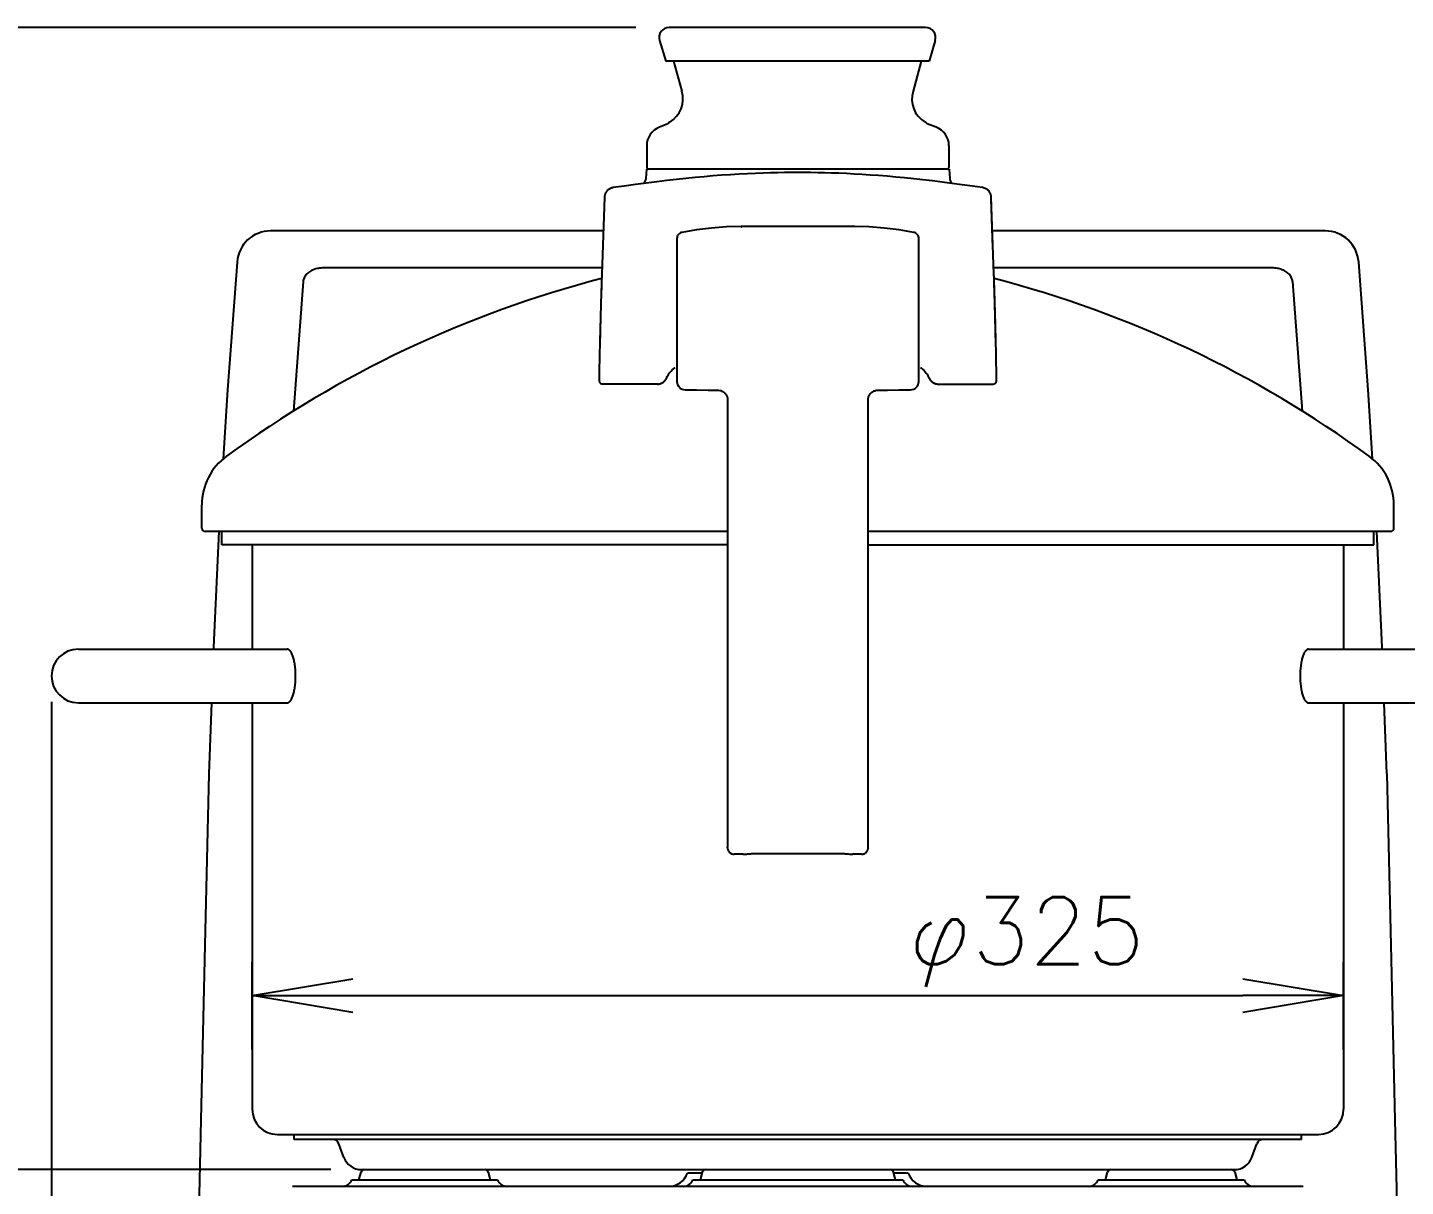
# Model space of a CAD drawing. Extents: x 230 to 4050, y 0 to 2754.
# Drawn here: x 533.4 to 943.7, y 908.2 to 1253.2 of the extents above; entities that cross this region are included whole.
import ezdxf

# ---------------------------------------------------------------- set-up
doc = ezdxf.new("R2010")
doc.units = 0
doc.header["$PDMODE"] = 3
doc.layers.get('0').update_dxf_attribs({"linetype": 'CONTINUOUS'})
doc.layers.get('DEFPOINTS').update_dxf_attribs({"linetype": 'CONTINUOUS'})
doc.layers.add('SUNPOU', color=7, linetype='CONTINUOUS')
doc.styles.get("Standard").update_dxf_attribs({"font": 'SIMPLEX.shx', "bigfont": 'extfont.shx'})
doc.dimstyles.get("Standard").update_dxf_attribs({"dimscale": 10, "dimtxt": 2, "dimasz": 3, "dimexe": 1, "dimexo": 1, "dimgap": 0.6, "dimtad": 3, "dimdec": 0, "dimzin": 0, "dimdsep": 46, "dimtxsty": 'STANDARD', "dimblk1": 'OPEN', "dimblk2": 'OPEN', "dimsah": 1, "dimcen": 1.5, "dimadec": 0, "dimazin": 0, "dimtfac": 1, "dimtdec": 0, "dimtmove": 0, "dimatfit": 0, "dimldrblk": 'DOTSMALL', "dimfxl": 1, "dimtvp": 1, "dimtolj": 1, "dimtzin": 0, "dimarcsym": 0})

# ---------------------------------------------------------------- blocks, each defined once
blk = doc.blocks.new('_OPEN')
at = {"color": 0, "linetype": 'ByBlock'}
for p, q in [((-1, 0.167), (0, 0)), ((0, 0), (-1, -0.167)), ((0, 0), (-1, 0))]:
    blk.add_line(p, q, dxfattribs=at)
blk = doc.blocks.new('*D7')
at = {"layer": 'DEFPOINTS', "color": 0}
for p in [(463.06, 913.15), (633.7, 913.15), (463.32, 572.67)]:
    blk.add_point(p, dxfattribs=at)
at = {"layer": 'SUNPOU', "color": 0, "lineweight": -2}
for p, q in [((623.7, 913.15), (453.06, 913.15)), ((463.06, 602.67), (463.06, 883.15)), ((453.32, 572.67), (453.06, 572.67))]:
    blk.add_line(p, q, dxfattribs=at)
at = {"layer": 'SUNPOU', "color": 0, "lineweight": -2, "xscale": 30, "yscale": 30, "zscale": 30}
for p, rotation in [((463.06, 913.15), 90), ((463.06, 572.67), 270)]:
    blk.add_blockref('_OPEN', p, dxfattribs=dict(at, rotation=rotation))
at = {"layer": 'SUNPOU', "color": 0, "insert": (447.06, 742.91), "char_height": 20, "attachment_point": 5, "rotation": 90}
blk.add_mtext('\\A1;340', dxfattribs=at)
blk = doc.blocks.new('_DotSmall')
at = {"color": 0, "linetype": 'ByBlock', "const_width": 0.5}
blk.add_lwpolyline([(-0.0625, 0, 1), (0.0625, 0, 1)], format="xyb", close=True, dxfattribs=at)
blk = doc.blocks.new('*D8')
at = {"layer": 'DEFPOINTS', "color": 0}
for p in [(462.47, 1253.24), (724.51, 1253.24), (633.7, 913.15)]:
    blk.add_point(p, dxfattribs=at)
at = {"layer": 'SUNPOU', "color": 0, "lineweight": -2}
for p, q in [((714.51, 1253.24), (452.47, 1253.24)), ((462.47, 943.15), (462.47, 1223.24)), ((623.7, 913.15), (452.47, 913.15))]:
    blk.add_line(p, q, dxfattribs=at)
at = {"layer": 'SUNPOU', "color": 0, "lineweight": -2, "xscale": 30, "yscale": 30, "zscale": 30}
for p, rotation in [((462.47, 1253.24), 90), ((462.47, 913.15), 270)]:
    blk.add_blockref('_OPEN', p, dxfattribs=dict(at, rotation=rotation))
at = {"layer": 'SUNPOU', "color": 0, "insert": (446.47, 1083.19), "char_height": 20, "attachment_point": 5, "rotation": 90}
blk.add_mtext('\\A1;340', dxfattribs=at)
blk = doc.blocks.new('*D9')
at = {"layer": 'DEFPOINTS', "color": 0}
for p in [(724.51, 1253.24), (412.47, 572.67), (493.18, 572.67)]:
    blk.add_point(p, dxfattribs=at)
at = {"layer": 'SUNPOU', "color": 0, "lineweight": -2}
for p, q in [((714.51, 1253.24), (402.47, 1253.24)), ((412.47, 1223.24), (412.47, 602.67)), ((483.18, 572.67), (402.47, 572.67))]:
    blk.add_line(p, q, dxfattribs=at)
at = {"layer": 'SUNPOU', "color": 0, "lineweight": -2, "xscale": 30, "yscale": 30, "zscale": 30}
for p, rotation in [((412.47, 1253.24), 90), ((412.47, 572.67), 270)]:
    blk.add_blockref('_OPEN', p, dxfattribs=dict(at, rotation=rotation))
at = {"layer": 'SUNPOU', "color": 0, "insert": (396.47, 912.95), "char_height": 20, "attachment_point": 5, "rotation": 90}
blk.add_mtext('\\A1;680', dxfattribs=at)
blk = doc.blocks.new('*D17')
at = {"layer": 'DEFPOINTS', "color": 0}
for p in [(925.31, 964.96), (600.31, 938.94), (925.31, 938.94)]:
    blk.add_point(p, dxfattribs=at)
at = {"layer": 'SUNPOU', "color": 0, "lineweight": -2}
for p, q in [((600.31, 948.94), (600.31, 974.96)), ((925.31, 948.94), (925.31, 974.96)), ((630.31, 964.96), (895.31, 964.96))]:
    blk.add_line(p, q, dxfattribs=at)
at = {"layer": 'SUNPOU', "color": 0, "lineweight": -2, "xscale": 30, "yscale": 30, "zscale": 30, "rotation": 180}
blk.add_blockref('_OPEN', (600.31, 964.96), dxfattribs=at)
at = {"layer": 'SUNPOU', "color": 0, "lineweight": -2, "xscale": 30, "yscale": 30, "zscale": 30}
blk.add_blockref('_OPEN', (925.31, 964.96), dxfattribs=at)
at = {"layer": 'SUNPOU', "color": 0, "insert": (830.93, 980.96), "char_height": 20, "attachment_point": 5}
blk.add_mtext('\\A1;φ325', dxfattribs=at)
blk = doc.blocks.new('*D20')
at = {"layer": 'DEFPOINTS', "color": 0}
for p in [(540.56, 1062.43), (985.06, 1062.43), (540.56, 317.67)]:
    blk.add_point(p, dxfattribs=at)
at = {"layer": 'SUNPOU', "color": 0, "lineweight": -2}
for p, q in [((540.56, 1052.43), (540.56, 307.67)), ((985.06, 1052.43), (985.06, 307.67)), ((955.06, 317.67), (570.56, 317.67))]:
    blk.add_line(p, q, dxfattribs=at)
at = {"layer": 'SUNPOU', "color": 0, "lineweight": -2, "xscale": 30, "yscale": 30, "zscale": 30, "rotation": 180}
blk.add_blockref('_OPEN', (540.56, 317.67), dxfattribs=at)
at = {"layer": 'SUNPOU', "color": 0, "lineweight": -2, "xscale": 30, "yscale": 30, "zscale": 30}
blk.add_blockref('_OPEN', (985.06, 317.67), dxfattribs=at)
at = {"layer": 'SUNPOU', "color": 0, "insert": (762.81, 333.67), "char_height": 20, "attachment_point": 5}
blk.add_mtext('\\A1;445', dxfattribs=at)

msp = doc.modelspace()

# ---------------------------------------------------------------- linework, layer by layer
at = {"color": 2, "linetype": 'Continuous'}
for p, q in [((800.83, 1253.24), (724.51, 1253.24)), ((721.64, 1249.38), (723.47, 1243.24)), ((803.7, 1249.38), (801.86, 1243.24)), ((801.86, 1243.24), (723.47, 1243.24)), ((725.79, 1243.24), (728.24, 1234.27)), ((799.55, 1243.24), (797.1, 1234.27)), ((724.07, 1224.61), (721.61, 1223.57)), ((724.16, 1224.69), (724.07, 1224.61)), ((724.21, 1224.74), (724.16, 1224.69)), ((724.16, 1224.7), (724.16, 1224.69)), ((724.25, 1224.78), (724.21, 1224.74)), ((724.25, 1224.78), (724.21, 1224.74)), ((724.41, 1224.93), (724.25, 1224.78)), ((724.61, 1225.07), (724.41, 1224.93)), ((724.65, 1225.1), (724.61, 1225.07)), ((800.73, 1225.07), (800.69, 1225.1)), ((800.73, 1225.07), (800.69, 1225.1)), ((800.92, 1224.93), (800.73, 1225.07)), ((801.09, 1224.78), (800.92, 1224.93)), ((801.09, 1224.78), (800.92, 1224.93)), ((801.13, 1224.74), (801.09, 1224.78)), ((801.18, 1224.69), (801.13, 1224.74)), ((801.18, 1224.69), (801.13, 1224.74)), ((801.27, 1224.61), (801.18, 1224.69)), ((804.01, 1223.57), (801.27, 1224.61)), ((717.81, 1217.99), (717.81, 1217.07)), ((717.81, 1217.07), (717.81, 1211.57)), ((807.81, 1217.99), (807.81, 1217.07)), ((807.81, 1217.07), (807.81, 1211.57)), ((717.73, 1211.07), (717.58, 1208.25)), ((807.89, 1211.07), (717.73, 1211.07)), ((807.89, 1211.07), (808.04, 1208.25)), ((762.81, 1210.07), (762.81, 1210.07)), ((705.22, 1202.72), (704.42, 1179.83)), ((820.4, 1202.71), (820.39, 1202.78)), ((821.2, 1179.83), (820.4, 1202.71)), ((820.9, 1187.76), (820.39, 1202.12)), ((726.81, 1190.48), (726.81, 1147.87)), ((779.73, 1193.96), (745.89, 1193.96)), ((745.89, 1193.96), (745.9, 1193.96)), ((745.9, 1193.96), (746.23, 1193.94)), ((784.08, 1193.86), (779.72, 1193.96)), ((798.81, 1147.87), (798.81, 1190.48)), ((615.51, 1177.65), (612.64, 1139.04)), ((704.49, 1181.67), (621.5, 1181.67)), ((904.12, 1181.67), (821.13, 1181.67)), ((910.11, 1177.65), (912.98, 1139.04)), ((703.82, 1158.58), (703.78, 1156.53)), ((703.78, 1156.53), (703.71, 1153.66)), ((703.63, 1149.23), (703.62, 1148.96)), ((703.62, 1148.96), (703.64, 1148.05)), ((703.64, 1150.28), (703.63, 1149.23)), ((801.73, 1149.21), (801.86, 1148.94)), ((720.97, 1147.07), (704.67, 1147.07)), ((720.97, 1147.07), (720.98, 1147.07)), ((720.98, 1147.07), (721, 1147.07)), ((721, 1147.07), (721.02, 1147.07)), ((721.02, 1147.07), (721.03, 1147.07)), ((721.03, 1147.07), (721.05, 1147.07)), ((721.05, 1147.07), (721.07, 1147.07)), ((721.07, 1147.07), (721.08, 1147.07)), ((721.08, 1147.07), (721.1, 1147.08)), ((721.1, 1147.08), (721.12, 1147.08)), ((721.12, 1147.08), (721.14, 1147.08)), ((721.14, 1147.08), (721.16, 1147.08)), ((721.16, 1147.08), (721.18, 1147.08)), ((721.18, 1147.08), (721.19, 1147.08)), ((721.19, 1147.08), (721.21, 1147.08)), ((721.21, 1147.08), (721.23, 1147.08)), ((721.23, 1147.08), (721.25, 1147.09)), ((721.25, 1147.09), (721.27, 1147.09)), ((721.27, 1147.09), (721.29, 1147.09)), ((721.29, 1147.09), (721.31, 1147.09)), ((721.31, 1147.09), (721.33, 1147.1)), ((721.33, 1147.1), (721.35, 1147.1)), ((721.35, 1147.1), (721.37, 1147.1)), ((721.37, 1147.1), (721.39, 1147.1)), ((721.39, 1147.1), (721.41, 1147.11)), ((721.41, 1147.11), (721.43, 1147.11)), ((721.43, 1147.11), (721.45, 1147.11)), ((721.45, 1147.11), (721.47, 1147.12)), ((721.47, 1147.12), (721.49, 1147.12)), ((721.49, 1147.12), (721.51, 1147.12)), ((721.51, 1147.12), (721.53, 1147.13)), ((721.53, 1147.13), (721.55, 1147.13)), ((721.55, 1147.13), (721.57, 1147.14)), ((721.57, 1147.14), (721.59, 1147.14)), ((721.59, 1147.14), (721.61, 1147.14)), ((721.61, 1147.14), (721.64, 1147.15)), ((721.64, 1147.15), (721.66, 1147.15)), ((721.66, 1147.15), (721.68, 1147.16)), ((721.68, 1147.16), (721.7, 1147.16)), ((721.7, 1147.16), (721.72, 1147.17)), ((721.72, 1147.17), (721.74, 1147.18)), ((721.74, 1147.18), (721.76, 1147.18)), ((721.76, 1147.18), (721.79, 1147.19)), ((721.79, 1147.19), (721.81, 1147.19)), ((721.81, 1147.19), (721.83, 1147.2)), ((721.83, 1147.2), (721.85, 1147.21)), ((721.85, 1147.21), (721.87, 1147.21)), ((721.87, 1147.21), (721.9, 1147.22)), ((721.9, 1147.22), (721.92, 1147.23)), ((721.92, 1147.23), (721.94, 1147.24)), ((721.94, 1147.24), (721.97, 1147.24)), ((803.8, 1147.2), (803.82, 1147.19)), ((803.82, 1147.19), (803.85, 1147.18)), ((803.85, 1147.18), (803.87, 1147.18)), ((803.87, 1147.18), (803.89, 1147.17)), ((803.89, 1147.17), (803.92, 1147.17)), ((803.92, 1147.17), (803.94, 1147.16)), ((803.94, 1147.16), (803.97, 1147.15)), ((803.97, 1147.15), (803.99, 1147.15)), ((803.99, 1147.15), (804.01, 1147.14)), ((804.01, 1147.14), (804.04, 1147.14)), ((804.04, 1147.14), (804.06, 1147.13)), ((804.06, 1147.13), (804.08, 1147.13)), ((804.08, 1147.13), (804.1, 1147.12)), ((804.1, 1147.12), (804.13, 1147.12)), ((804.13, 1147.12), (804.15, 1147.12)), ((804.15, 1147.12), (804.17, 1147.11)), ((804.17, 1147.11), (804.19, 1147.11)), ((804.19, 1147.11), (804.21, 1147.11)), ((804.21, 1147.11), (804.24, 1147.1)), ((804.24, 1147.1), (804.26, 1147.1)), ((804.26, 1147.1), (804.28, 1147.1)), ((804.28, 1147.1), (804.3, 1147.09)), ((804.3, 1147.09), (804.32, 1147.09)), ((804.32, 1147.09), (804.34, 1147.09)), ((804.34, 1147.09), (804.36, 1147.09)), ((804.36, 1147.09), (804.38, 1147.09)), ((804.38, 1147.09), (804.4, 1147.08)), ((804.4, 1147.08), (804.42, 1147.08)), ((804.42, 1147.08), (804.44, 1147.08)), ((804.44, 1147.08), (804.46, 1147.08)), ((804.46, 1147.08), (804.48, 1147.08)), ((804.48, 1147.08), (804.5, 1147.08)), ((804.5, 1147.08), (804.52, 1147.08)), ((804.52, 1147.08), (804.53, 1147.07)), ((804.53, 1147.07), (804.55, 1147.07)), ((804.55, 1147.07), (804.57, 1147.07)), ((804.57, 1147.07), (804.59, 1147.07)), ((804.59, 1147.07), (804.6, 1147.07)), ((804.6, 1147.07), (804.62, 1147.07)), ((804.62, 1147.07), (804.64, 1147.07)), ((804.64, 1147.07), (804.65, 1147.07)), ((804.65, 1147.07), (820.95, 1147.07)), ((821.99, 1148.19), (822, 1148.86)), ((741.85, 1142.83), (741.85, 1142.83)), ((741.86, 1142.56), (741.86, 1009.15)), ((783.76, 1142.56), (783.77, 1142.72)), ((783.76, 1009.15), (783.76, 1142.56)), ((783.77, 1142.8), (783.78, 1142.84)), ((783.77, 1142.83), (783.77, 1142.83)), ((783.77, 1142.72), (783.77, 1142.83)), ((585.31, 1104.17), (585.31, 1111.07)), ((940.31, 1104.17), (940.31, 1111.07)), ((741.86, 1103.17), (586.31, 1103.17)), ((591.31, 1099.17), (591.31, 1103.17)), ((939.31, 1103.17), (783.76, 1103.17)), ((934.31, 1099.17), (934.31, 1103.17)), ((741.86, 1099.17), (591.31, 1099.17)), ((600.31, 1099.17), (600.31, 1068.15)), ((783.76, 1099.17), (934.31, 1099.17)), ((925.31, 1099.17), (925.31, 1068.15)), ((548.56, 1068.15), (610.76, 1068.15)), ((914.86, 1068.15), (977.06, 1068.15)), ((548.56, 1052.15), (610.76, 1052.15)), ((588.2, 1052.15), (587.44, 1031.05)), ((600.31, 1052.15), (600.31, 931.15)), ((914.86, 1052.15), (977.06, 1052.15)), ((925.31, 1052.15), (925.31, 931.15)), ((938.18, 1031.05), (937.42, 1052.15)), ((587.44, 1031.05), (586.23, 980.04)), ((938.18, 1031.05), (939.39, 980.04)), ((741.87, 1008.97), (741.86, 1009.15)), ((741.87, 1008.97), (741.87, 1008.96)), ((746.44, 1007.07), (743.87, 1007.07)), ((776.81, 1007.24), (748.81, 1007.24)), ((781.75, 1007.07), (779.19, 1007.07)), ((783.76, 1008.97), (783.76, 1009.15)), ((783.76, 1008.97), (783.76, 1008.96)), ((586.23, 980.04), (585.03, 927.96)), ((939.39, 980.04), (940.59, 927.96)), ((607.81, 923.65), (917.81, 923.65)), ((612.81, 922.15), (612.81, 923.65)), ((912.81, 922.15), (912.81, 923.65)), ((912.81, 922.15), (612.81, 922.15)), ((627.64, 916.77), (626.16, 920.84)), ((897.98, 916.77), (899.46, 920.84)), ((632.12, 910.15), (632.73, 912.41)), ((632.81, 913.15), (892.78, 913.15)), ((670.62, 912.41), (671.23, 910.15)), ((734.25, 912.15), (729.97, 912.15)), ((734.31, 912.41), (733.71, 910.15)), ((791.91, 910.15), (791.31, 912.41)), ((795.65, 912.15), (791.38, 912.15)), ((854.4, 910.15), (855, 912.41)), ((892.89, 912.41), (893.5, 910.15)), ((913.32, 908.15), (612.3, 908.15)), ((629.95, 910.15), (673.4, 910.15)), ((731.54, 910.15), (794.08, 910.15)), ((852.22, 910.15), (895.67, 910.15))]:
    msp.add_line(p, q, dxfattribs=at)
for points in [[(762.81, 1210.08), (760.8, 1210.07), (758.78, 1210.05), (756.73, 1210.02), (754.64, 1209.97), (752.49, 1209.9), (750.23, 1209.82), (747.84, 1209.71), (745.34, 1209.58), (742.77, 1209.43), (740.16, 1209.25), (737.53, 1209.05), (734.89, 1208.82), (732.21, 1208.58), (729.47, 1208.31), (726.66, 1208.01), (723.76, 1207.68), (720.77, 1207.33), (717.67, 1206.94), (714.45, 1206.51), (711.1, 1206.05), (707.79, 1205.58)], [(817.83, 1205.58), (814.82, 1206.01), (811.71, 1206.44), (808.69, 1206.84), (805.75, 1207.22), (802.87, 1207.57), (800.06, 1207.89), (797.31, 1208.19), (794.61, 1208.46), (791.96, 1208.71), (789.36, 1208.94), (786.81, 1209.15), (784.33, 1209.33), (781.91, 1209.48), (779.57, 1209.62), (777.28, 1209.74), (775.05, 1209.83), (772.87, 1209.91), (770.74, 1209.98), (768.67, 1210.02), (766.66, 1210.05), (764.71, 1210.07), (762.81, 1210.08)], [(707.79, 1205.58), (707.63, 1205.55), (707.42, 1205.5), (707.21, 1205.43), (707.01, 1205.35), (706.82, 1205.26), (706.65, 1205.16), (706.48, 1205.05), (706.33, 1204.94), (706.19, 1204.81), (706.06, 1204.69), (705.94, 1204.56), (705.83, 1204.42), (705.73, 1204.29), (705.65, 1204.15), (705.57, 1204.01), (705.51, 1203.88), (705.45, 1203.75), (705.4, 1203.62), (705.36, 1203.5), (705.32, 1203.38), (705.3, 1203.27), (705.28, 1203.18), (705.26, 1203.09), (705.25, 1203.02), (705.24, 1202.96), (705.24, 1202.91), (705.23, 1202.87), (705.23, 1202.83), (705.23, 1202.8), (705.23, 1202.78), (705.23, 1202.76), (705.22, 1202.75), (705.22, 1202.72)], [(820.39, 1202.78), (820.39, 1202.79), (820.39, 1202.81), (820.39, 1202.84), (820.39, 1202.88), (820.38, 1202.93), (820.37, 1202.99), (820.36, 1203.06), (820.35, 1203.14), (820.33, 1203.23), (820.31, 1203.33), (820.28, 1203.45), (820.24, 1203.57), (820.19, 1203.7), (820.14, 1203.84), (820.07, 1203.98), (819.98, 1204.14), (819.88, 1204.3), (819.76, 1204.47), (819.61, 1204.64), (819.45, 1204.8), (819.26, 1204.96), (819.06, 1205.11), (818.83, 1205.25), (818.59, 1205.36), (818.33, 1205.46), (818.05, 1205.54), (817.83, 1205.58)], [(728.27, 1192.24), (728.1, 1192.2), (727.83, 1192.09), (727.58, 1191.95), (727.36, 1191.76), (727.17, 1191.55), (727.01, 1191.3), (726.9, 1191.04), (726.83, 1190.76), (726.81, 1190.48)], [(745.9, 1193.96), (741.55, 1193.86), (737.08, 1193.54), (732.61, 1192.99), (728.27, 1192.24)], [(797.36, 1192.24), (793.02, 1192.99), (788.55, 1193.54), (784.08, 1193.86)], [(798.81, 1190.48), (798.79, 1190.77), (798.72, 1191.04), (798.61, 1191.31), (798.46, 1191.55), (798.27, 1191.76), (798.05, 1191.95), (797.8, 1192.09), (797.53, 1192.2), (797.36, 1192.24)], [(704.36, 1178.04), (704.33, 1177.08), (704.24, 1174.17), (704.14, 1170.85), (704.03, 1167.12), (703.92, 1163), (703.82, 1158.58)], [(821.8, 1158.54), (821.7, 1163), (821.59, 1167.12), (821.49, 1170.85), (821.38, 1174.17), (821.29, 1177.08), (821.26, 1178.04)], [(703.71, 1153.66), (703.68, 1152.54), (703.66, 1151.4), (703.64, 1150.28)], [(722, 1147.26), (722.01, 1147.26), (722.03, 1147.27), (722.04, 1147.27), (722.05, 1147.28), (722.07, 1147.28), (722.08, 1147.29), (722.1, 1147.29), (722.11, 1147.3), (722.13, 1147.31), (722.14, 1147.31), (722.16, 1147.32), (722.18, 1147.33), (722.2, 1147.34), (722.21, 1147.35), (722.23, 1147.35), (722.25, 1147.36), (722.27, 1147.37), (722.28, 1147.38), (722.3, 1147.39), (722.32, 1147.4), (722.34, 1147.41), (722.36, 1147.42), (722.37, 1147.43), (722.39, 1147.43), (722.41, 1147.44), (722.43, 1147.45), (722.45, 1147.47), (722.47, 1147.48), (722.48, 1147.49), (722.5, 1147.5), (722.52, 1147.51), (722.54, 1147.52), (722.56, 1147.53), (722.57, 1147.54), (722.59, 1147.55), (722.61, 1147.57), (722.63, 1147.58), (722.65, 1147.59), (722.67, 1147.6), (722.69, 1147.62), (722.7, 1147.63), (722.72, 1147.64), (722.74, 1147.65), (722.76, 1147.67), (722.78, 1147.68), (722.8, 1147.7), (722.81, 1147.71), (722.83, 1147.72), (722.85, 1147.74), (722.87, 1147.75), (722.89, 1147.77), (722.9, 1147.78), (722.92, 1147.8), (722.94, 1147.81), (722.96, 1147.83), (722.98, 1147.85), (723, 1147.86), (723.01, 1147.88), (723.03, 1147.9), (723.05, 1147.91), (723.07, 1147.93), (723.09, 1147.95), (723.1, 1147.97), (723.12, 1147.99), (723.14, 1148.01), (723.16, 1148.03), (723.18, 1148.05), (723.2, 1148.07), (723.22, 1148.09), (723.24, 1148.12), (723.26, 1148.14), (723.29, 1148.17), (723.31, 1148.19), (723.33, 1148.22), (723.35, 1148.24), (723.37, 1148.27), (723.39, 1148.3), (723.41, 1148.32), (723.43, 1148.35), (723.45, 1148.38), (723.47, 1148.4), (723.48, 1148.43), (723.5, 1148.46), (723.52, 1148.49), (723.54, 1148.52), (723.56, 1148.55), (723.57, 1148.58), (723.59, 1148.61), (723.61, 1148.63), (723.62, 1148.66), (723.64, 1148.69), (723.66, 1148.72), (723.67, 1148.75), (723.69, 1148.78), (723.7, 1148.81), (723.72, 1148.84), (723.73, 1148.87), (723.74, 1148.9), (723.76, 1148.93), (723.79, 1149)], [(723.79, 1149), (723.93, 1149.31), (724.1, 1149.63), (724.3, 1149.96), (724.52, 1150.29), (724.78, 1150.62), (725.06, 1150.96), (725.38, 1151.29), (725.74, 1151.61), (726.14, 1151.93), (726.31, 1152.05)], [(799.31, 1152.03), (799.52, 1151.88), (799.97, 1151.51), (800.37, 1151.13), (800.72, 1150.75), (801.02, 1150.37), (801.28, 1150.01), (801.49, 1149.66)], [(801.49, 1149.66), (801.54, 1149.57), (801.73, 1149.21)], [(801.86, 1148.94), (801.86, 1148.93), (801.87, 1148.91), (801.88, 1148.9), (801.89, 1148.88), (801.89, 1148.86), (801.9, 1148.84), (801.91, 1148.83), (801.92, 1148.81), (801.93, 1148.79), (801.94, 1148.77), (801.95, 1148.76), (801.96, 1148.74), (801.96, 1148.72), (801.97, 1148.71), (801.98, 1148.69), (801.99, 1148.67), (802, 1148.65), (802.01, 1148.64), (802.02, 1148.62), (802.03, 1148.6), (802.04, 1148.59), (802.05, 1148.57), (802.06, 1148.55), (802.07, 1148.53), (802.08, 1148.52), (802.09, 1148.5), (802.1, 1148.48), (802.11, 1148.47), (802.12, 1148.45), (802.14, 1148.43), (802.15, 1148.42), (802.16, 1148.4), (802.17, 1148.39), (802.18, 1148.37), (802.19, 1148.35), (802.2, 1148.34), (802.22, 1148.32), (802.23, 1148.3), (802.24, 1148.29), (802.25, 1148.27), (802.26, 1148.26), (802.27, 1148.24), (802.29, 1148.23), (802.3, 1148.21), (802.31, 1148.2), (802.32, 1148.18), (802.34, 1148.17), (802.35, 1148.15), (802.36, 1148.14), (802.37, 1148.12), (802.39, 1148.11), (802.4, 1148.09), (802.41, 1148.08), (802.43, 1148.06), (802.44, 1148.05), (802.45, 1148.03), (802.47, 1148.02), (802.48, 1148.01), (802.49, 1147.99), (802.51, 1147.98), (802.52, 1147.97), (802.53, 1147.95), (802.55, 1147.94), (802.56, 1147.93), (802.57, 1147.91), (802.59, 1147.9), (802.6, 1147.89), (802.61, 1147.87), (802.63, 1147.86), (802.64, 1147.85), (802.65, 1147.84), (802.67, 1147.83), (802.68, 1147.81), (802.7, 1147.8), (802.71, 1147.79), (802.72, 1147.78), (802.74, 1147.77), (802.75, 1147.75), (802.77, 1147.74), (802.78, 1147.73), (802.79, 1147.72), (802.81, 1147.71), (802.82, 1147.7), (802.84, 1147.69), (802.85, 1147.68), (802.87, 1147.67), (802.88, 1147.65), (802.9, 1147.64), (802.91, 1147.63), (802.92, 1147.62), (802.94, 1147.61), (802.95, 1147.6), (802.97, 1147.59), (802.98, 1147.58), (803, 1147.57), (803.01, 1147.56), (803.03, 1147.55), (803.04, 1147.55), (803.06, 1147.54), (803.07, 1147.53), (803.08, 1147.52), (803.1, 1147.51), (803.11, 1147.5), (803.13, 1147.49), (803.14, 1147.48), (803.16, 1147.48), (803.17, 1147.47), (803.18, 1147.46), (803.2, 1147.45), (803.21, 1147.44), (803.23, 1147.44), (803.24, 1147.43), (803.26, 1147.42), (803.27, 1147.41), (803.28, 1147.41), (803.3, 1147.4), (803.31, 1147.39), (803.33, 1147.38), (803.34, 1147.38), (803.36, 1147.37), (803.37, 1147.36), (803.38, 1147.36), (803.4, 1147.35), (803.41, 1147.34), (803.43, 1147.34), (803.44, 1147.33), (803.45, 1147.32), (803.47, 1147.32), (803.48, 1147.31), (803.5, 1147.31), (803.51, 1147.3), (803.52, 1147.3), (803.54, 1147.29), (803.55, 1147.28), (803.56, 1147.28), (803.58, 1147.27), (803.59, 1147.27), (803.6, 1147.26), (803.62, 1147.26), (803.63, 1147.25), (803.64, 1147.25), (803.66, 1147.24), (803.67, 1147.24), (803.68, 1147.24), (803.7, 1147.23), (803.71, 1147.23), (803.72, 1147.22), (803.73, 1147.22), (803.75, 1147.21), (803.76, 1147.21), (803.77, 1147.21), (803.8, 1147.2)], [(703.64, 1148.05), (703.65, 1148.02), (703.65, 1147.98), (703.66, 1147.94), (703.67, 1147.89), (703.68, 1147.83), (703.7, 1147.77), (703.73, 1147.7), (703.77, 1147.62), (703.82, 1147.53), (703.89, 1147.44), (703.97, 1147.35), (704.07, 1147.27), (704.19, 1147.2), (704.32, 1147.14), (704.45, 1147.1), (704.6, 1147.08), (704.67, 1147.07)], [(721.97, 1147.24), (721.98, 1147.25), (722, 1147.26)], [(729.28, 1145.37), (732.67, 1145.34), (736.14, 1145.3), (738.93, 1145.28)], [(738.93, 1145.28), (739.2, 1145.27), (739.55, 1145.21), (739.87, 1145.12), (740.18, 1145), (740.45, 1144.85), (740.7, 1144.68), (740.93, 1144.5), (741.12, 1144.3), (741.29, 1144.1), (741.43, 1143.9), (741.55, 1143.69), (741.65, 1143.5), (741.72, 1143.31), (741.77, 1143.15), (741.81, 1143.01), (741.83, 1142.91), (741.84, 1142.84), (741.85, 1142.8)], [(783.78, 1142.84), (783.79, 1142.91), (783.81, 1143.01), (783.84, 1143.13), (783.89, 1143.28), (783.95, 1143.45), (784.04, 1143.62), (784.13, 1143.81), (784.25, 1143.98), (784.38, 1144.16), (784.52, 1144.33), (784.68, 1144.49), (784.86, 1144.64), (785.05, 1144.78), (785.26, 1144.91), (785.48, 1145.02), (785.72, 1145.11), (785.97, 1145.19), (786.22, 1145.24), (786.49, 1145.27), (786.69, 1145.28)], [(786.69, 1145.28), (789.49, 1145.3), (792.96, 1145.34), (796.34, 1145.37)], [(820.95, 1147.07), (821.02, 1147.08), (821.17, 1147.1), (821.31, 1147.14), (821.44, 1147.2), (821.56, 1147.27), (821.66, 1147.36), (821.74, 1147.45), (821.81, 1147.54), (821.86, 1147.63), (821.89, 1147.7), (821.92, 1147.78), (821.94, 1147.84), (821.95, 1147.9), (821.96, 1147.95), (821.97, 1148), (821.98, 1148.04), (821.98, 1148.07), (821.98, 1148.11), (821.99, 1148.15), (821.99, 1148.19)], [(741.85, 1142.83), (741.85, 1142.73), (741.86, 1142.56)], [(590.43, 1103.17), (588.8, 1068.78), (588.78, 1068.15)], [(936.84, 1068.15), (936.82, 1068.78), (935.19, 1103.17)], [(741.87, 1008.96), (741.87, 1008.92), (741.88, 1008.84), (741.9, 1008.73), (741.92, 1008.61), (741.96, 1008.48), (742.01, 1008.33), (742.08, 1008.17), (742.17, 1008.02), (742.28, 1007.86), (742.4, 1007.72), (742.54, 1007.58), (742.7, 1007.45), (742.88, 1007.34), (743.07, 1007.24), (743.28, 1007.16), (743.5, 1007.11), (743.73, 1007.08), (743.87, 1007.07)], [(746.44, 1007.07), (746.71, 1007.08), (747.1, 1007.1), (747.47, 1007.14), (747.84, 1007.18), (748.21, 1007.22), (748.56, 1007.24), (748.81, 1007.24)], [(776.81, 1007.24), (777.07, 1007.24), (777.42, 1007.22), (777.79, 1007.18), (778.16, 1007.14), (778.53, 1007.1), (778.92, 1007.08), (779.19, 1007.07)], [(781.75, 1007.07), (781.89, 1007.08), (782.12, 1007.11), (782.34, 1007.16), (782.55, 1007.24), (782.74, 1007.34), (782.92, 1007.45), (783.08, 1007.58), (783.22, 1007.72), (783.34, 1007.86), (783.45, 1008.02), (783.54, 1008.17), (783.61, 1008.33), (783.66, 1008.47), (783.7, 1008.61), (783.72, 1008.73), (783.74, 1008.84), (783.75, 1008.92), (783.76, 1008.96)], [(585.03, 927.96), (583.81, 874.51), (583.44, 856.97)], [(940.59, 927.96), (941.82, 874.51), (942.18, 856.97)]]:
    msp.add_lwpolyline(points, dxfattribs=at)
for points in [[(704.85, 1192.67), (605.77, 1192.67, 0.392684), (595.8, 1183.41), (592.97, 1145.32), (591.71, 1124.83)], [(933.91, 1124.83), (932.65, 1145.33), (929.82, 1183.41, 0.392684), (919.85, 1192.67), (820.74, 1192.67)]]:
    msp.add_lwpolyline(points, format="xyb", dxfattribs=at)
for centre, radius, start, end in [((724.51, 1250.24), 3, 90, 196.652), ((800.83, 1250.24), 3, 343.348, 90), ((720.58, 1231.98), 8, 300.6071, 16.652), ((804.76, 1231.98), 8, 163.348, 239.3929), ((723.81, 1217.99), 6, 111.5228, 180), ((801.81, 1217.99), 6, 0, 68.4772), ((718.31, 1211.57), 0.5, 180, 270), ((807.31, 1211.57), 0.5, 270, 0), ((715.59, 1208.36), 2, 310.2041, 357), ((810.03, 1208.36), 2, 183, 229.707), ((787.3, 859.09), 330, 104.5544, 126.1357), ((2353.07, 1122.41), 1649.64, 178.06728, 178.74348), ((738.32, 859.09), 330, 53.8643, 75.4456), ((729.31, 1147.87), 2.5, 180, 269.3919), ((796.31, 1147.87), 2.5, 270.6081, 0), ((603.31, 1111.07), 18, 126.1357, 180), ((922.31, 1111.07), 18, 0, 53.8643), ((586.31, 1104.17), 1, 180, 270), ((939.31, 1104.17), 1, 270, 0), ((548.56, 1060.15), 8, 90, 270), ((607.81, 931.15), 7.5, 180, 270), ((917.81, 931.15), 7.5, 270, 0), ((624.28, 920.15), 2, 20, 90), ((901.34, 920.15), 2, 90, 160), ((632.81, 918.65), 5.5, 200, 270), ((892.81, 918.65), 5.5, 270, 340), ((633.7, 912.15), 1, 89.9998, 164.9999), ((669.65, 912.15), 1, 15.0001, 90.0002), ((724.31, 914.15), 6, 270, 340.5288), ((735.28, 912.15), 1, 90, 165), ((790.34, 912.15), 1, 15, 90), ((801.31, 914.15), 6, 199.4712, 270), ((855.97, 912.15), 1, 89.9998, 164.9999), ((891.93, 912.15), 1, 15.0001, 90.0002), ((627.12, 911.15), 3, 270, 340.5288), ((676.23, 911.15), 3, 199.4712, 270), ((728.71, 911.15), 3, 270, 340.5288), ((796.91, 911.15), 3, 199.4712, 270), ((849.4, 911.15), 3, 270, 340.5288), ((898.5, 911.15), 3, 199.4712, 270)]:
    msp.add_arc(centre, radius, start, end, dxfattribs=at)
for points, knots in [([(621.5, 1181.67), (621.01, 1181.67), (620.01, 1181.58), (618.61, 1181.2), (617.37, 1180.57), (616.39, 1179.74), (615.73, 1178.75), (615.54, 1178.01), (615.51, 1177.65)], [0, 0, 0, 0, 1.490877, 2.972327, 4.346228, 5.611224, 6.785663, 7.860276, 7.860276, 7.860276, 7.860276]), ([(704.42, 1179.83), (704.42, 1179.8), (704.41, 1179.55), (704.4, 1179.05), (704.38, 1178.48), (704.37, 1178.14), (704.36, 1178.04)], [0, 0, 0, 0, 0.064358, 0.763963, 1.503298, 1.783451, 1.783451, 1.783451, 1.783451]), ([(821.26, 1178.04), (821.26, 1178.14), (821.24, 1178.48), (821.22, 1179.05), (821.21, 1179.55), (821.2, 1179.8), (821.2, 1179.83)], [0, 0, 0, 0, 0.28014, 1.019332, 1.718805, 1.781735, 1.781735, 1.781735, 1.781735]), ([(822, 1148.76), (821.91, 1152.57), (821.84, 1156.88), (821.73, 1161.68), (821.69, 1163.14), (821.66, 1164.55), (821.62, 1165.9), (821.59, 1167.2), (821.55, 1168.45), (821.52, 1169.64), (821.49, 1170.79), (821.45, 1171.89), (821.42, 1172.95), (821.39, 1173.96), (821.36, 1174.92), (821.33, 1175.84), (821.3, 1176.71), (821.28, 1177.44), (821.26, 1177.88), (821.26, 1178.04)], [0, 0, 0, 0, 11.409854, 12.936753, 14.403132, 15.810613, 17.161614, 18.458691, 19.704044, 20.899584, 22.046942, 23.147591, 24.202901, 25.21363, 26.17844, 27.095679, 27.965299, 28.789323, 29.289842, 29.289842, 29.289842, 29.289842]), ([(910.11, 1177.65), (910.08, 1178.01), (909.89, 1178.75), (909.23, 1179.74), (908.25, 1180.57), (907.01, 1181.2), (905.61, 1181.58), (904.62, 1181.67), (904.12, 1181.67)], [0, 0, 0, 0, 1.074613, 2.249052, 3.514048, 4.887949, 6.369399, 7.860276, 7.860276, 7.860276, 7.860276]), ([(613.25, 1060.15), (613.25, 1060.71), (613.21, 1061.79), (613.06, 1063.37), (612.81, 1064.8), (612.47, 1066.03), (612.07, 1067.02), (611.61, 1067.73), (611.15, 1068.1), (610.85, 1068.15), (610.76, 1068.15)], [0, 0, 0, 0, 1.66418, 3.262858, 4.734348, 6.024909, 7.094009, 7.923416, 8.539098, 8.801736, 8.801736, 8.801736, 8.801736]), ([(914.86, 1068.15), (914.77, 1068.15), (914.48, 1068.1), (914.01, 1067.73), (913.55, 1067.02), (913.15, 1066.03), (912.82, 1064.8), (912.57, 1063.37), (912.41, 1061.79), (912.38, 1060.71), (912.38, 1060.15)], [0, 0, 0, 0, 0.262639, 0.87832, 1.707728, 2.776827, 4.067388, 5.538879, 7.137557, 8.801736, 8.801736, 8.801736, 8.801736]), ([(610.76, 1052.16), (610.85, 1052.16), (611.15, 1052.2), (611.61, 1052.57), (612.07, 1053.28), (612.47, 1054.27), (612.81, 1055.5), (613.06, 1056.94), (613.21, 1058.51), (613.25, 1059.6), (613.25, 1060.15)], [0, 0, 0, 0, 0.262639, 0.87832, 1.707728, 2.776827, 4.067388, 5.538879, 7.137557, 8.801736, 8.801736, 8.801736, 8.801736]), ([(912.38, 1060.15), (912.38, 1059.6), (912.41, 1058.51), (912.57, 1056.94), (912.82, 1055.5), (913.15, 1054.27), (913.55, 1053.28), (914.01, 1052.57), (914.48, 1052.2), (914.77, 1052.16), (914.86, 1052.16)], [0, 0, 0, 0, 1.66418, 3.262858, 4.734348, 6.024909, 7.094009, 7.923416, 8.539098, 8.801736, 8.801736, 8.801736, 8.801736])]:
    msp.add_open_spline(points, degree=3, knots=knots, dxfattribs=at)

# ---------------------------------------------------------------- dimensions: what is measured, and where the dimension line sits
at = {"layer": 'SUNPOU'}
dim = msp.add_linear_dim(base=(412.47, 572.67), p1=(724.51, 1253.24), p2=(493.18, 572.67), angle=90, text='680', dimstyle='STANDARD', dxfattribs=at)
dim.commit()
dim.dimension.update_dxf_attribs({"geometry": '*D9', "text_midpoint": (396.47, 912.95)})
for base, p1, p2, picture, middle in [((462.47, 1253.24), (633.7, 913.15), (724.51, 1253.24), '*D8', (446.47, 1083.19)), ((463.06, 913.15), (463.32, 572.67), (633.7, 913.15), '*D7', (447.06, 742.91))]:
    dim = msp.add_linear_dim(base=base, p1=p1, p2=p2, angle=90, dimstyle='STANDARD', dxfattribs=at)
    dim.commit()
    dim.dimension.update_dxf_attribs({"geometry": picture, "text_midpoint": middle})
dim = msp.add_linear_dim(base=(540.56072455, 317.67436617), p1=(985.06072455, 1062.43007176), p2=(540.56072455, 1062.43007176), dimstyle='STANDARD', dxfattribs=at)
dim.commit()
dim.dimension.update_dxf_attribs({"geometry": '*D20', "text_midpoint": (762.81072455, 333.67436617)})
dim = msp.add_linear_dim(base=(925.31, 964.96), p1=(600.31, 938.94), p2=(925.31, 938.94), angle=0, text='φ<>', dimstyle='STANDARD', override={"dimarcsym": 1}, dxfattribs=at)
dim.commit()
dim.dimension.update_dxf_attribs({"geometry": '*D17', "text_midpoint": (830.93, 964.96), "dimtype": 161})

doc.saveas('drawing.dxf')
